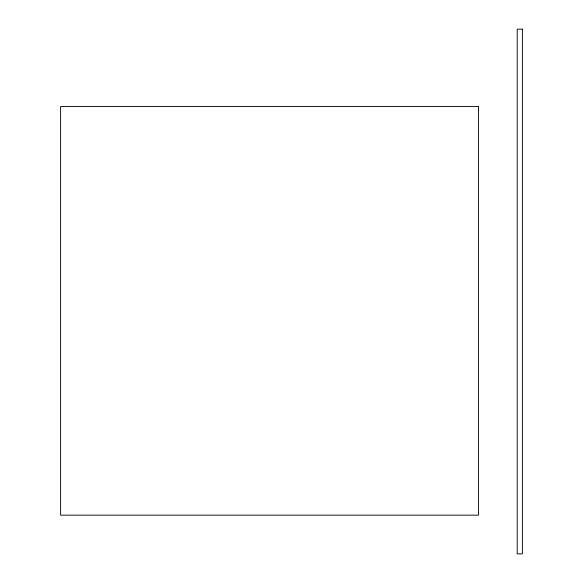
<?xml version="1.0" encoding="UTF-8"?>
<svg xmlns="http://www.w3.org/2000/svg" width="583" height="583" viewBox="0 0 583 583"><rect width="100%" height="100%" fill="white"/><g stroke="black" fill="none" stroke-linecap="round" stroke-linejoin="round"><path stroke-width="0.87" d="M522.397 29.15L517.201 29.15L517.201 553.85L522.397 553.85L522.397 29.15M478.505 106.536L60.603 106.536L60.603 515.153L478.505 515.153L478.505 106.536"/></g></svg>
